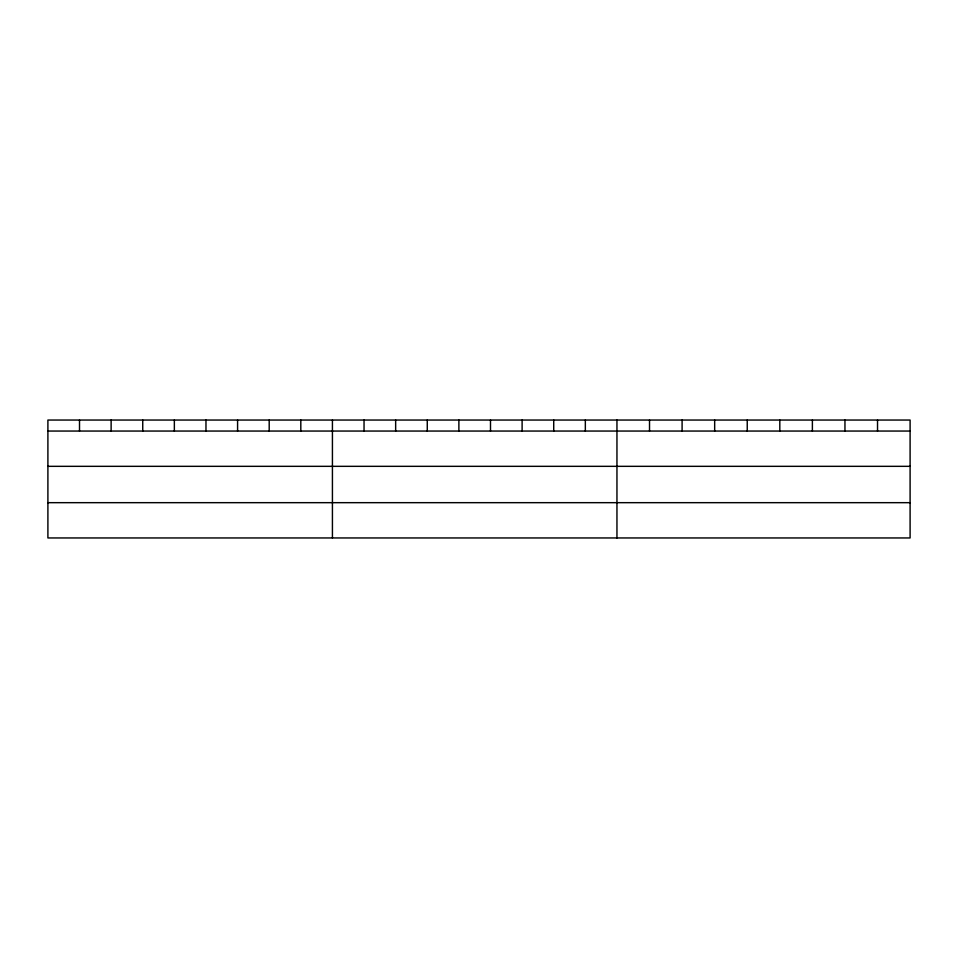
<?xml version="1.0" encoding="UTF-8"?>
<svg xmlns="http://www.w3.org/2000/svg" width="958" height="958" viewBox="0 0 958 958"><rect width="100%" height="100%" fill="white"/><g stroke="black" fill="none" stroke-linecap="round" stroke-linejoin="round"><path stroke-width="1.44" d="M910.1 466.33L910.1 420.047L47.9 420.047L47.9 537.953L910.1 537.953L910.1 466.33L47.9 466.33M47.9 431.052L910.1 431.052M47.9 502.675L910.1 502.675M877.528 420.047L877.528 431.052M844.956 420.047L844.956 431.052M812.384 420.047L812.384 431.052M779.812 420.047L779.812 431.052M747.24 420.047L747.24 431.052M714.668 420.047L714.668 431.052M682.096 420.047L682.096 431.052M649.524 420.047L649.524 431.052M616.952 420.047L616.952 537.953M585.338 420.047L585.338 431.052M553.724 420.047L553.724 431.052M522.11 420.047L522.11 431.052M490.496 420.047L490.496 431.052M458.882 420.047L458.882 431.052M427.268 420.047L427.268 431.052M395.654 420.047L395.654 431.052M364.04 420.047L364.04 431.052M332.426 420.047L332.426 537.953M300.812 420.047L300.812 431.052M269.198 420.047L269.198 431.052M237.584 420.047L237.584 431.052M205.97 420.047L205.97 431.052M174.356 420.047L174.356 431.052M142.742 420.047L142.742 431.052M111.128 420.047L111.128 431.052M79.514 420.047L79.514 431.052"/></g></svg>
